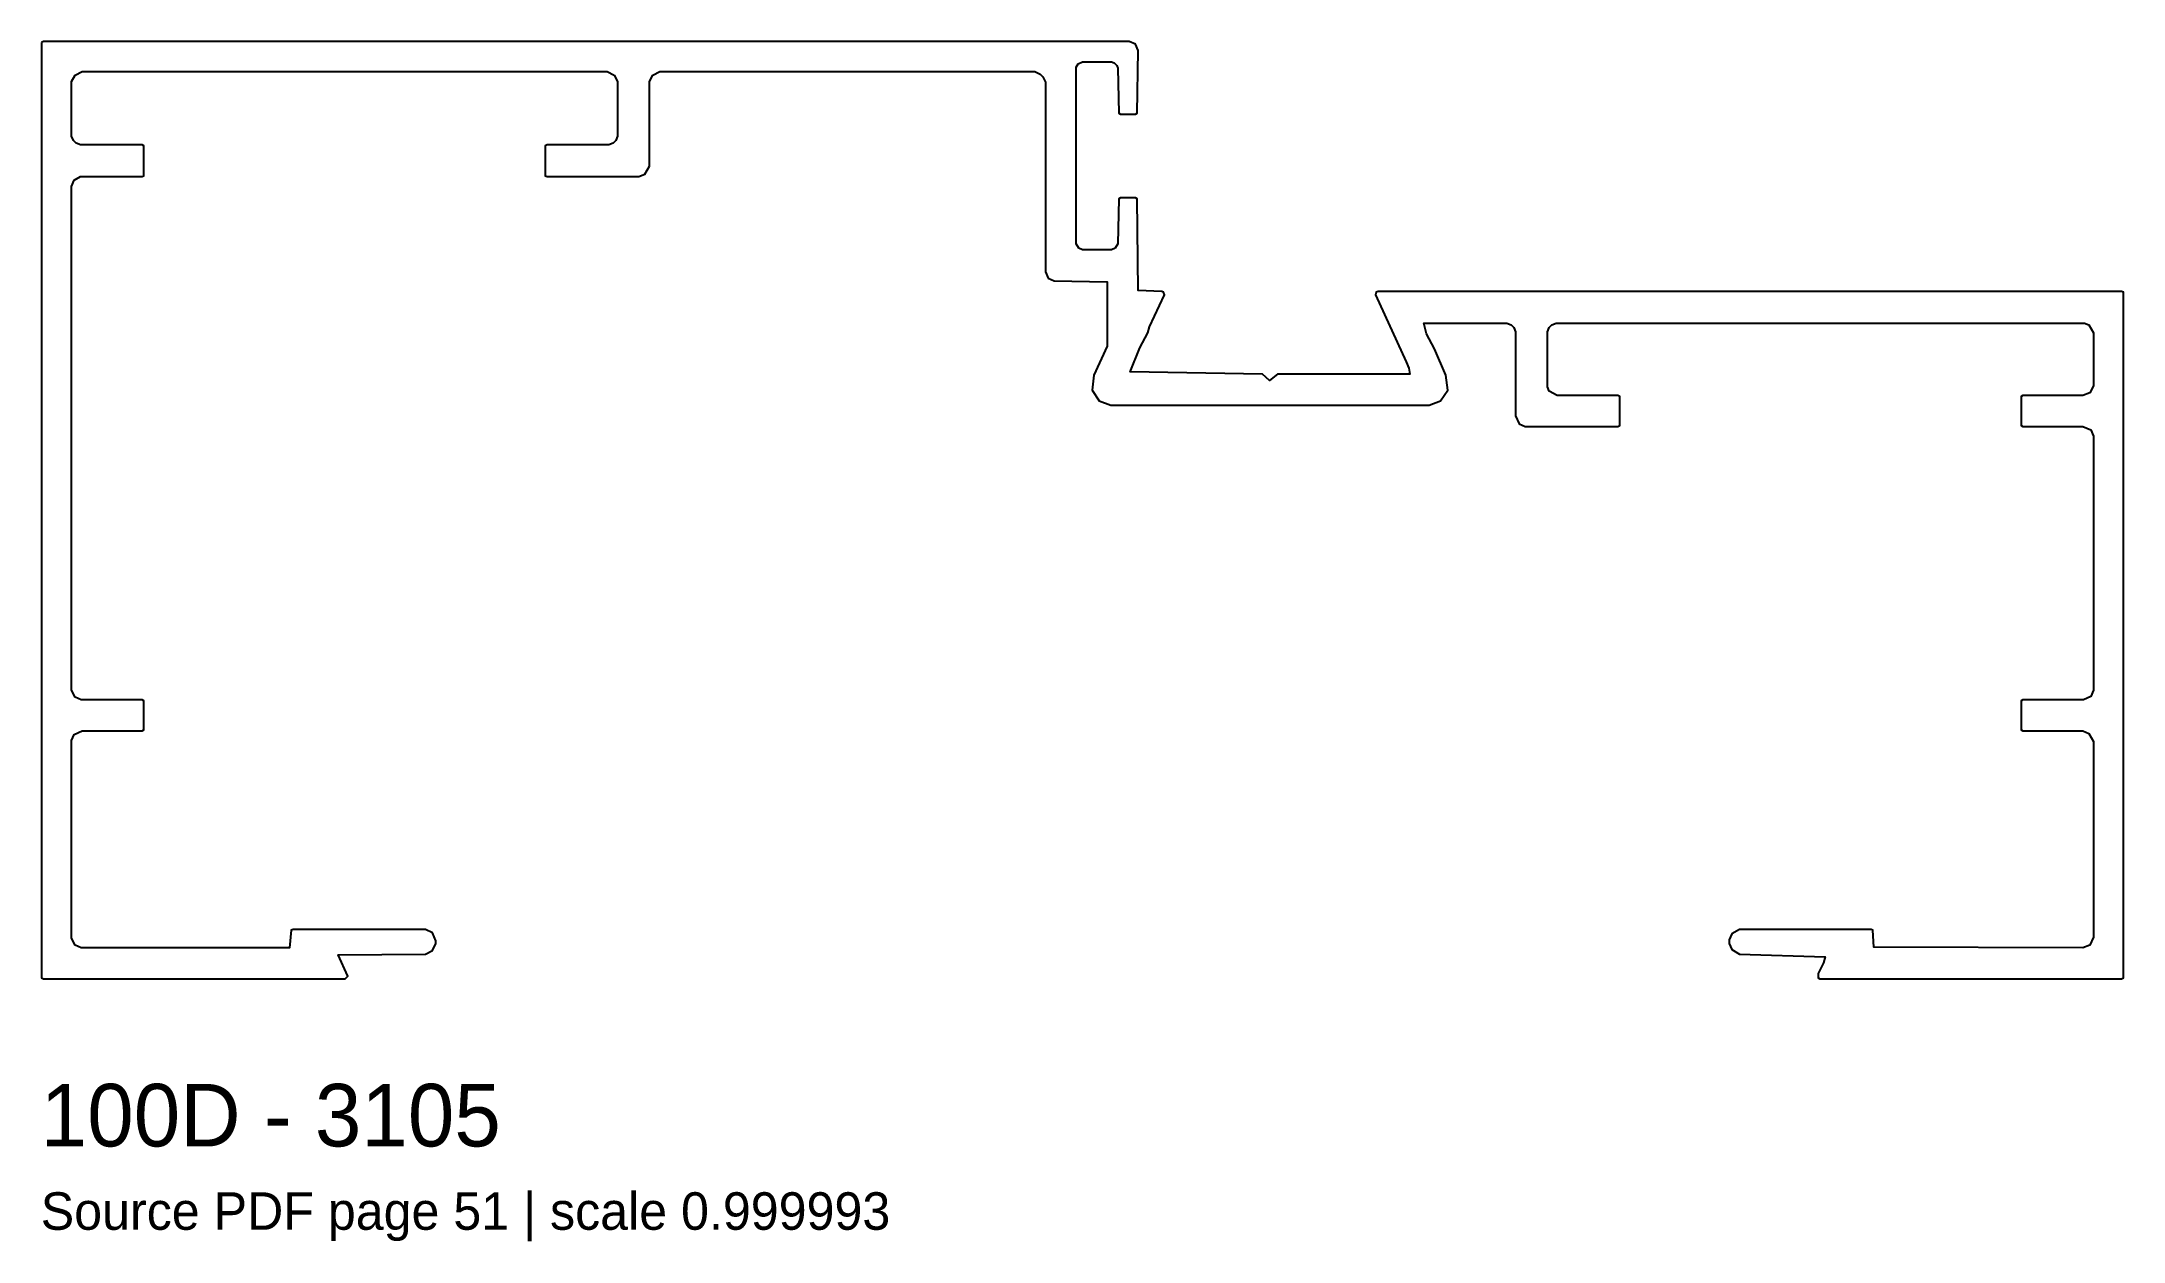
# Model space of a CAD drawing. Header units: millimetres. Extents: x 0 to 99.9, y -12.6 to 45.
import ezdxf

# ---------------------------------------------------------------- set-up
doc = ezdxf.new("R2010")
doc.units = ezdxf.units.MM
doc.layers.add('INFO', color=7, linetype='Continuous')
doc.layers.add('PROFILE', color=7, linetype='Continuous')

msp = doc.modelspace()

# ---------------------------------------------------------------- linework, layer by layer
at = {"layer": 'PROFILE'}
msp.add_lwpolyline([(0.042, 44.958), (0.042, 0.085), (0.127, 0.042), (14.605, 0.042), (14.732, 0.169), (14.266, 1.185), (18.457, 1.228), (18.796, 1.397), (18.965, 1.736), (18.965, 1.863), (18.796, 2.244), (18.457, 2.413), (12.107, 2.413), (12.023, 2.371), (11.938, 1.524), (1.947, 1.524), (1.651, 1.651), (1.482, 1.99), (1.482, 11.472), (1.609, 11.769), (1.99, 11.938), (4.868, 11.938), (4.953, 11.98), (4.953, 13.377), (4.868, 13.42), (1.947, 13.42), (1.651, 13.547), (1.482, 13.885), (1.482, 38.057), (1.609, 38.354), (1.905, 38.523), (4.868, 38.523), (4.953, 38.565), (4.953, 40.005), (4.868, 40.047), (1.905, 40.047), (1.693, 40.132), (1.566, 40.259), (1.482, 40.47), (1.482, 43.095), (1.651, 43.391), (1.99, 43.561), (27.178, 43.561), (27.516, 43.391), (27.686, 43.095), (27.686, 40.47), (27.601, 40.259), (27.474, 40.132), (27.262, 40.047), (24.299, 40.047), (24.214, 40.005), (24.214, 38.565), (24.299, 38.523), (28.702, 38.523), (28.998, 38.65), (29.21, 39.031), (29.21, 43.095), (29.379, 43.391), (29.718, 43.561), (47.709, 43.561), (47.963, 43.434), (48.09, 43.307), (48.217, 43.053), (48.217, 33.951), (48.344, 33.655), (48.641, 33.528), (51.181, 33.485), (51.181, 30.395), (50.546, 28.998), (50.461, 28.278), (50.8, 27.77), (51.35, 27.559), (66.632, 27.559), (67.183, 27.77), (67.521, 28.278), (67.437, 28.998), (66.886, 30.268), (66.505, 30.988), (66.378, 31.496), (70.357, 31.496), (70.569, 31.411), (70.696, 31.284), (70.781, 31.072), (70.781, 27.051), (70.95, 26.67), (71.246, 26.543), (75.691, 26.543), (75.776, 26.585), (75.776, 27.982), (75.691, 28.024), (72.77, 28.024), (72.389, 28.236), (72.305, 28.448), (72.305, 31.072), (72.389, 31.284), (72.516, 31.411), (72.728, 31.496), (98.086, 31.496), (98.297, 31.411), (98.509, 31.03), (98.509, 28.49), (98.34, 28.151), (98.001, 28.024), (95.122, 28.024), (95.038, 27.982), (95.038, 26.585), (95.122, 26.543), (98.001, 26.543), (98.382, 26.373), (98.509, 26.077), (98.509, 13.885), (98.382, 13.589), (98.043, 13.42), (95.122, 13.42), (95.038, 13.377), (95.038, 11.98), (95.122, 11.938), (98.001, 11.938), (98.297, 11.811), (98.509, 11.43), (98.509, 2.032), (98.34, 1.651), (98.001, 1.524), (87.968, 1.566), (87.926, 2.371), (87.841, 2.413), (81.533, 2.413), (81.152, 2.201), (81.025, 1.905), (81.025, 1.736), (81.152, 1.439), (81.533, 1.228), (85.64, 1.101), (85.555, 0.804), (85.301, 0.296), (85.301, 0.085), (85.386, 0.042), (99.864, 0.042), (99.948, 0.085), (99.948, 32.977), (99.864, 33.02), (64.177, 33.02), (64.092, 32.977), (64.05, 32.85), (65.532, 29.633), (65.659, 29.337), (65.701, 29.04), (59.351, 29.04), (58.97, 28.744), (58.631, 29.04), (52.281, 29.167), (52.747, 30.31), (53.128, 31.03), (53.213, 31.326), (53.932, 32.85), (53.89, 32.977), (53.805, 33.02), (52.662, 33.062), (52.62, 37.465), (52.535, 37.507), (51.816, 37.507), (51.731, 37.465), (51.689, 35.306), (51.562, 35.094), (51.392, 35.009), (49.995, 35.009), (49.826, 35.094), (49.699, 35.306), (49.699, 43.772), (49.784, 43.942), (49.995, 44.026), (51.392, 44.026), (51.519, 43.984), (51.646, 43.857), (51.689, 43.73), (51.731, 41.571), (51.816, 41.529), (52.535, 41.529), (52.62, 41.571), (52.662, 44.577), (52.535, 44.873), (52.239, 45), (0.127, 45)], close=True, dxfattribs=at)

# ---------------------------------------------------------------- texts
at = {"layer": 'INFO'}
for s, height, p in [('100D - 3105', 3, (0, -8)), ('Source PDF page 51 | scale 0.999993', 1.8, (0, -12))]:
    msp.add_text(s, height=height, dxfattribs=at).set_placement(p)

doc.saveas('drawing.dxf')
